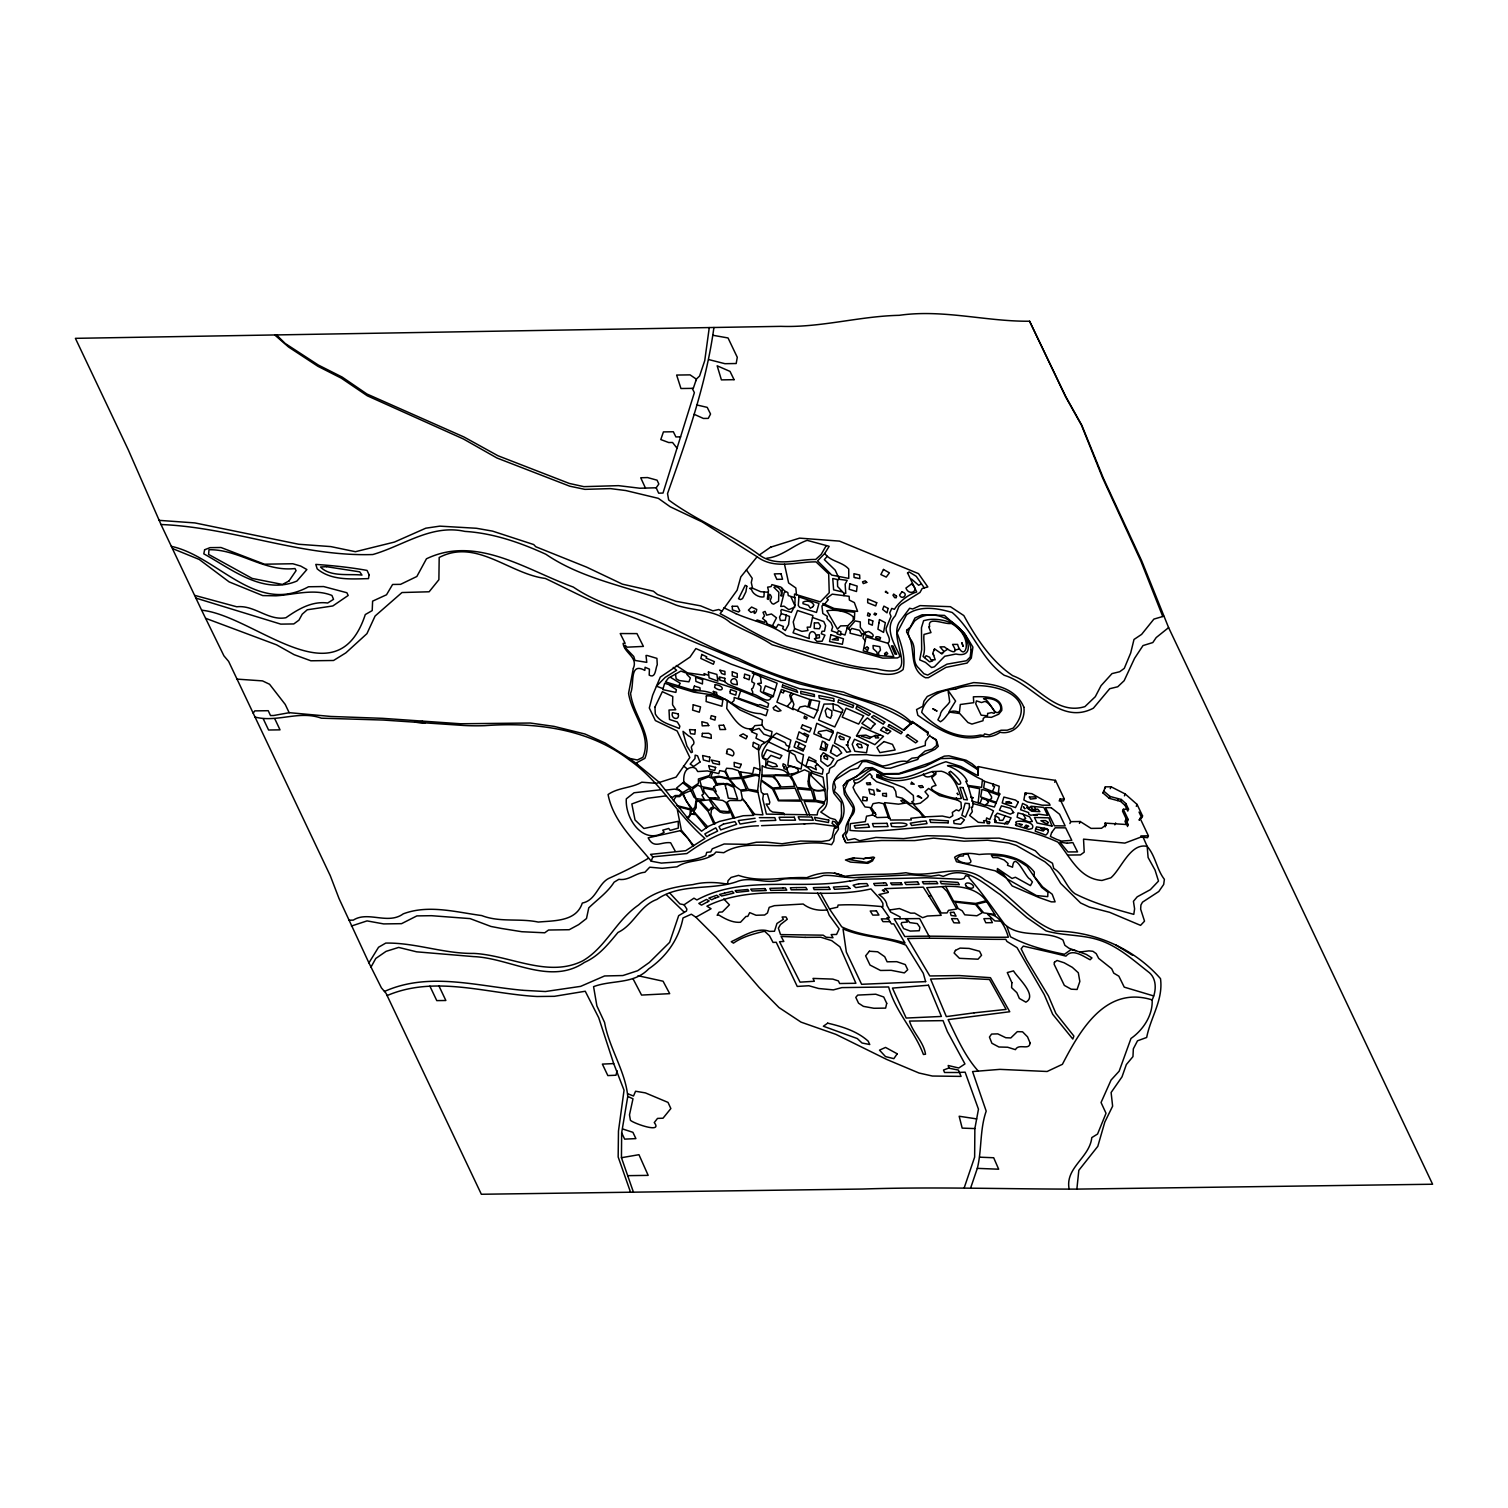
<?xml version="1.0" encoding="UTF-8"?>
<svg xmlns="http://www.w3.org/2000/svg" width="1508" height="1508" viewBox="0 0 1508 1508"><rect width="100%" height="100%" fill="white"/><g stroke="black" fill="none" stroke-linecap="round" stroke-linejoin="round"><path stroke-width="1.5" d="M853.377 620.203L853.151 616.734C846.704 610.929 835.13 609.383 826.818 610.759L837.468 629.138L840.616 625.895L847.854 625.707L854.376 619.222L854.716 612.305L834.603 609.779L823.5 604.878L822.897 603.426L833.999 608.44L857.6 611.381L854.339 602.578L849.343 600.071L849.136 596.32L832.246 594.152L826.648 598.261L828.307 599.732L824.556 604.18M761.992 775.055L762.162 765.668C769.777 771.38 783.18 765.744 788.307 774.81L761.917 775.263L760.503 786.252L761.238 791.983L763.444 794.207L762.746 798.92L766.403 814.113L817.185 814.904L817.562 812.567C818.165 807.93 824.857 806.026 824.405 801.936M633.435 1192.168L621.447 1157.71L621.654 1132.828L627.762 1096.429C625.443 1071.283 608.987 1047.777 604.576 1022.443L596.885 1005.911L593.568 986.647C612.059 979.71 633.511 984.592 648.666 968.909C666.216 956.901 678.958 939.05 683.011 917.938L691.343 914.206L695.867 917.222L716.13 937.392L759.033 987.344L778.976 1007.551L801.05 1022.141L835.884 1034.356L886.629 1059.408L918.994 1073.017L932.415 1076.033L961.086 1076.392L958.391 1070.058L948.57 1068.135L943.518 1070.039L944.536 1072.49L959.465 1072.508M959.427 1072.414L965.12 1072.169L978.466 1109.191L974.865 1128.587L974.639 1157.107L964.272 1187.625M806.629 766.573L811.643 771.191L811.021 775.225L812.51 777.072L824.801 788.967L825.724 799.372L824.386 801.973L815.79 800.314L813.264 790.38L824.537 790.588M935.827 771.926L935.921 774.226L931.737 777.676L936.016 785.461C918.919 788.552 954.753 800.673 961.425 798.392C957.938 788.42 954.319 774.358 941.388 771.248L932.114 771.549C915.13 777.016 895.281 787.365 876.845 774.339L876.77 777.186L903.933 787.572L913.339 795.432L913.622 800.842L911.756 801.709L913.942 803.519L909.626 803.576L902.236 798.203L896.412 796.714L895.695 791.398L893.301 787.346L876.582 781.747L871.322 777.167L872.133 776.262L869.814 773.623C866.214 776.168 854.112 788.797 853.716 780.107C862.821 779.975 866.911 768.665 874.96 769.514C896.544 790.644 924.932 768.006 945.95 761.747L960.879 766.479L976.411 774.961L978.145 774.98L978.334 766.592L1022.009 775.527L1055.468 780.352L1064.328 799.014L1063.555 800.899L1059.2 800.974L1059.992 799.089L1064.328 799.014M765.706 766.63L765.97 760.07C754.999 755.96 769.589 740.918 773.585 735.489L776.545 733.19L790.889 740.126L787.987 751.267L792.68 750.343L803.5 754.829L801.917 764.254L797.148 760.711L794.886 755.074L788.891 751.531M843.933 595.66L844.028 593.436L837.6 586.48L837.468 580.09L838.863 579.242L847.176 580.391L845.14 584.18L845.781 593.417L844.028 593.436M1023.103 814.245L1025.685 818.524L1023.159 819.692L1017.108 817.223L1018.013 812.887L1023.103 814.245L1029.53 816.77L1032.339 821.445L1029.097 821.954L1023.159 819.692M371.006 967.08L375.775 958.466L386.067 951.36L398.659 947.42L416.642 951.831L473.569 956.6C510.194 957.976 549.93 985.949 584.444 962.406C598.978 955.959 608.158 944.178 617.978 932.453C634.114 924.743 639.524 905.686 656.923 899.409C680.485 882.877 710.984 890.625 736.488 881.784C751.059 875.507 767.742 885.554 782.897 879.089C796.375 877.43 810.607 881.068 823.406 875.469C834.791 874.829 845.309 878.372 856.676 877.524L910.719 874.81L931.039 876.261L938.937 875.055L943.179 876.374L948.966 874.093C968.532 867.797 985.139 884.706 1000.162 894.564L1026.891 917.561L1046.062 930.87C1062.499 935.676 1081.066 934.602 1097.145 939.465C1116.617 945.101 1132.188 959.22 1147.927 971.567C1157.088 977.9 1156.523 990.907 1152.15 999.898C1152.96 1015.299 1143.102 1029.983 1130.981 1038.465L1119.143 1071.208L1111.076 1080.03L1101.047 1102.518L1106.024 1113.281L1097.56 1134.035L1091.792 1137.598C1089.605 1157.861 1064.855 1167.682 1069.153 1189.133M979.635 1157.183L993.678 1157.748L998.673 1169.209L977.354 1168.361C981.934 1149.511 979.71 1129.662 986.194 1111.132L972.566 1071.566L999.917 1069.361L1047.118 1071.491L1062.405 1064.309C1080.293 1029.775 1105.798 985.421 1152.15 999.898M833.038 703.953L833.321 709.929L841.766 712.587L842.915 709.834L837.845 705.442L833.038 703.953L824.028 704.085L818.599 720.07L834.772 726.95L841.766 712.587M850.305 630.287L850.06 633.209L861.294 636.056L861.784 633.718M978.032 774.735L977.561 768.477L972.076 763.802L966.176 760.258L948.928 755.81L944.272 756.149L930.455 762.633L898.975 773.491L883.368 773.698L872.265 767.61L865.63 767.93L856.469 776.714L847.439 780.71L843.311 785.725L844.348 794.207L853.132 807.949C853.038 816.375 844.273 823.142 845.705 831.775L842.614 835.507L846.082 842.84L881.709 840.521L914.677 840.597L933.546 838.128L964.083 841.181L987.74 840.22L1008.494 842.972L1016.279 845.423L1044.855 861.728L1050.36 866.534L1060.69 883.424L1080.614 902.99L1089.36 907.062L1109.681 912.34L1140.557 925.365L1144.534 921.162L1140.651 909.173L1140.915 905.026L1142.517 902.161L1158.804 891.511L1163.686 884.461L1164.383 879.352C1156.655 869.381 1155.562 855.922 1147.192 846.403C1130.265 842.482 1121.141 869.174 1110.831 877.826L1101.971 880.465C1079.313 878.844 1070.623 857.317 1057.881 842.105C1027.476 828.231 992.754 821.935 959.861 828.382C923.631 823.029 886.798 834.037 850.022 830.399L850.342 823.67L865.328 821.653L866.553 816.186L872.416 815.055L872.793 812.586L869.965 807.515L864.989 806.912L855.225 792.134L853.019 787.402L855.243 783.444M932.472 659.825L932.528 661.032L929.569 661.805L923.103 656.489C926.082 648.478 923.009 641.767 924.008 634.434L930.983 632.587L928.702 626.857L929.644 626.668C926.949 615.584 945.007 624.934 951.36 623.407C959.88 628.252 967.627 637.639 966.1 648.006C963.97 656.602 958.504 648.93 957.618 644.406L952.566 644.406L954.79 648.591C957.09 655.603 946.873 649.1 944.404 646.838L940.031 646.894L943.989 651.531L947.74 649.137M888.155 892.51L878.919 894.564A21.018 11.291 17.6 0 1 886.893 905.309L890.606 912.038L900.144 916.939L899.956 918.787M759.316 776.036L755.64 775.357L743.048 778.354L748.232 789.25L757.619 790.72L760.145 769.759L758.562 750.984L761.483 744.858L768.364 740.409L771.154 736.733L772.002 731.569L764.82 729.118L761.917 725.028L762.388 720.051L740.07 709.948L725.631 699.486L712.455 694.905L693.982 692.21L664.67 683.294L662.785 689.627L675.848 692.398L676.357 689.646L669.439 685.216M863.405 633.699L861.502 633.718L859.485 630.325L851.832 628.421L850.21 630.401L848.533 628.553L855.093 620.9L860.295 621.899L860.314 627.385L864.122 632.229L863.01 637.959L865.234 640.862M688.063 818.75L691.022 814.075L695.885 814.64L706.215 827.892M815.903 638.657L817.072 634.906L819.334 634.811L819.466 637.752L814.414 638.676L816.884 641.409L822.105 641.239L824.951 635.17L821.294 633.756L822.03 631.286L824.442 631.192L825.63 625.688L823.764 621.541L812.529 617.488M1076.863 1189.115L1078.823 1170.321L1097.805 1146.325L1104.817 1122.046L1112.621 1106.175L1111.113 1092.508L1122.009 1076.844L1126.344 1064.554L1132.96 1056.618L1133.337 1048.833L1137.503 1040.803L1146.683 1037.466C1150.453 1017.598 1163.441 999.955 1160.5 978.654C1134.487 948.815 1095.034 931.36 1055.393 931.077C1027.08 920.672 1011.001 893.754 984.875 879.937C960.879 860.634 932.773 879.145 905.893 872.717C885.516 875.507 864.687 873.189 844.423 876.393C832.454 870.55 818.618 872.585 806.78 877.675C783.67 876.544 761.05 883.16 738.505 875.375L731.078 877.449L728.044 880.691L727.553 883.801L725.518 883.82A70.782 44.166 22.5 0 0 692.945 884.593C673.341 886.893 653.435 891.077 638.544 905.026C616.188 920.257 606.009 947.25 582.823 960.803C548.064 978.353 509.723 955.167 473.814 953.414C443.936 953.885 415.379 942.538 385.765 943.084L378.546 947.25L368.913 962.877L381.392 987.834L386.048 993.301L481.354 1194.261L862.519 1189.039C933.999 1186.608 1005.402 1189.152 1076.863 1189.115L1432.6 1184.232L1168.606 627.611L1141.82 561.108L1103.441 478.375L1081.839 425.313L1065.76 396.547L1029.587 321.223C985.93 321.656 943.103 309.008 899.202 315.323C859.485 316.171 820.823 327.745 780.937 326.35L75.4 338.339L128.293 449.855L160.998 524.52L201.638 610.212L223.919 655.829L228.632 661.409L330.29 875.752L339.017 898.504L368.913 962.877M979.993 803.538L981.878 798.335L986.647 799.881L988.456 802.444L985.101 805.234L978.108 802.803L979.691 788.778L968.325 786.479L965.78 781.257L967.25 781.276C963.706 773.397 955.337 768.722 947.495 765.649C960.2 764.292 970.85 775.263 982.405 779.693L981.614 787.365L967.759 785.404M633.303 668.327C638.318 657.186 624.067 652.964 623.106 643.369L625.141 643.369L620.222 633.548L636.96 633.605L643.407 646.404L627.045 647.177L625.141 645.236L624.84 647.196L633.756 656.47L634.962 660.429L646.781 662.37L646.008 655.49L647.234 655.509L656.923 658.374L657.262 664.783C655.377 668.101 655.886 679.015 649.194 675.132L649.42 669.156L645.085 667.271L644.84 670.4C628.836 661.616 634.698 684.217 630.57 693.246C633.058 715.64 654.038 735.225 644.896 758.317L636.696 762.746L637.545 764.499L659.128 782.218L688.421 819.164L701.559 831.191L708.308 826.384L719.41 821.445L733.152 818.147L730.475 811.606L729.25 812.944L723.463 813.019L720.089 812.115L714.547 807.534L711.456 809.834L710.852 814.622L715.094 823.839M802.049 763.444L801.05 769.061L787.855 765.197L789.381 752.492M709.269 327.575L704.745 360.619L699.561 376.058L696.319 379.13M1018.277 802.256L1015.544 800.069L1003.857 797.072L1002.179 802.953L1015.468 807.609L1018.334 802.162M785.348 591.664L780.824 587.064L771.908 584.614L771.078 586.612L767.61 587.159L768.496 590.702L767.327 598.978C770.814 601.711 767.138 591.494 770.531 595.038L771.493 597.111L770.117 600.787L772.077 603.558L773.642 604.143L778.58 601.164L778.863 592.248L773.924 587.385C776.771 584.482 783.821 591.551 780.635 595.641L781.766 596.075L782.35 588.384M770.908 546.952L759.353 554.963C730.871 533.832 696.715 520.788 668.666 499.959L667.535 493.606C686.347 440.204 705.556 386.237 713.567 329.988L713.944 327.5M927.948 732.115L927.533 734.83L927.948 732.115L912.189 721.484L904.366 729.891M1035.657 828.91L1035.261 831.191L1045.76 835.093C1047.608 833.999 1049.945 829.815 1046.91 828.721L1036.505 826.893L1035.657 828.91L1043.329 831.059C1043.423 828.514 1047.457 830.324 1041.821 829.098L1040.539 827.704M753.359 742.558L752.718 746.234L757.751 749.608L759.071 745.14L753.416 742.294M973.169 803.594L972.547 807.195L971.378 807.138L972.34 811.643L969.644 815.451L978.277 822.312L984.441 822.803L983.574 820.691L986.119 820.672L986.628 817.92L989.776 819.56L993.47 810.852L986.307 807.119L973.169 803.594L968.325 786.479M923.141 816.959L910.775 818.279L911.36 819.918L890.474 820.032L884.517 802.633L898.542 804.16L906.61 802.935L919.56 811.888L923.141 816.959L942.311 816.054L949.72 817.675L952.83 815.658L952.302 812.473L956.279 809.853L958.881 810.87L961.048 808.646M838.731 579.242L839.07 577.413M840.974 633.68L840.691 635.113L837.204 633.907L838.354 630.608L840.974 631.777L840.559 633.53L844.951 635.038L847.967 625.594M633.228 668.779L628.572 693.284C631.72 715.112 652.361 734.792 642.898 757.336L637.319 759.994L629.571 758.392L605.047 742.954L584.953 734.019L554.077 726.385L530.288 723.029L460.506 723.765L382.58 718.336L330.855 716.451L289.14 712.662L285.238 704.443L269.555 684.255L262.486 680.881L237.039 679.128M874.866 735.64L875.564 737.902L878.693 737.883L875.922 735.169L871.002 737.337L865.912 735.131L856.506 735.829L861.652 727.007L883.518 736.356L874.847 744.669L856.506 735.829M727.327 700.428L726.724 708.496C732.85 716.941 740.843 731.474 752.718 728.421L754.848 725.65L761.917 725.028M793.302 693.699L790.946 696.489L793.905 704.311L792.567 708.308L813.886 718.166L817.675 710.362L819.617 701.427L809.796 699.505L781.37 689.476L776.903 702.163L787.233 706.479L791.474 701.277L789.702 695.452L791.21 692.756M673.379 800.635L675.999 796.639L679.637 796.601L682.427 793.887L691.135 809.155L677.017 805.611M781.351 613.662L786.271 615.132L785.234 620.297L780.371 620.504L779.542 617.074L781.351 613.662L780.842 610.438L781.691 609.515L791.323 612.399L795.338 604.915M617.111 1070.737L615.98 1075.223L607.837 1075.581L602.371 1064.101L613.699 1063.592L624.048 1090.209L618.469 1131.075L618.167 1156.975L630.533 1192.206M760.277 676.244L761.37 683.181C752.643 683.671 762.181 684.312 760.937 687.837L760.428 691.154L761.521 692.191L771.248 697.299L773.095 696.79L777.11 683.218L752.322 673.077L752.926 671.607M809.796 699.505L807.892 707.026L805.159 705.989L800.032 707.026L797.675 710.758M820.767 747.289L822.369 741.125L825.404 742.596L825.555 749.137L820.767 747.289L820.05 749.231L826.064 750.72L827.704 744.669L825.215 743.463M811.285 699.75L809.268 707.365L817.675 710.362M803.594 749.551L803.18 751.116L794.094 746.988L795.922 741.352L805.461 745.951L803.594 749.551L797.675 746.705L799.598 743.124M682.973 782.916L689.797 788.326L682.69 792.548L676.451 788.137L683.784 781.992C683.444 775.414 684.462 767.478 693.039 767.327L695.754 768.458L697.733 771.568L707.422 770.927L718.769 773.585L719.731 770.626L725.028 771.625L726.592 768.251L732.153 768.703L738.336 770.682L740.899 777.393L729.024 778.279L725.725 771.285M811.643 771.191L822.312 774.169L823.179 769.495L817.656 764.481L815.3 765.819L816.375 769.759L810.682 766.969L805.743 766.498L809.023 756.978L816.092 760.88L815.3 762.124L807.666 759.598M995.261 815.809L994.677 822.369L1007.683 824.028L1011.095 817.901L997.354 813.189L995.148 815.734L998.824 817.751L999.521 820.352L1002.82 820.314L1005.195 815.809M784.122 690.551L783.387 693.001L780.541 691.833M934.131 650.212L934.47 649.119M807.704 736.922L806.026 742.388L796.959 738.731L799.089 731.832L807.704 736.922L808.665 735.339L804.329 733.171L803.745 734.226M765.385 620.731A3.261 2.281 22 0 1 766.554 623.784L772.416 625.782L776.488 617.828L771.436 613.982L766.648 615.151L765.084 611.419L763.01 612.305L764.556 615.943L762.577 618.412L765.404 620.731L764.745 622.427L757.035 619.939L756.432 620.957M970.794 1187.55L977.391 1168.116M771.248 697.299C768.458 705.442 756.865 693.491 751.87 693.982C754.867 691.588 749.042 689.099 752.907 688.138L754.584 683.369L751.832 681.786L751.908 679.524L754.264 673.737M790.984 596.904L794.867 605.651L795.074 597.734L788.269 595.603L787.817 592.55L785.574 591.475L784.198 592.625L780.71 606.461L784.009 606.159L788.816 609.628L794.791 607.121M757.261 705.857L759.787 704.594L767.779 707.327L768.59 703.576C741.446 687.761 709.74 682.144 680.937 671.06L668.383 678.091L665.537 681.899L693.303 690.419A42.167 32.592 9.1 0 0 695.32 690.871C720.164 688.911 737.601 713.02 760.352 713.642L766.026 715.716L767.874 709.853L734.207 697.431L734.019 700.636L731.889 702.539M255.022 717.054C277.057 722.86 298.98 710.079 321.392 718.185L383.296 720.051L463.616 725.461A222.373 143.053 -25.4 0 0 484.803 725.668C535.17 721.974 588.761 728.553 629.76 760.296C659.901 781.219 677.431 814.64 704.933 838.429L685.725 850.701L650.57 854.376L652.813 856.846L651.249 861.2L661.371 863.104C675.999 861.916 692.342 861.784 705.819 855.583L706.686 852.378L710.739 851.926L712.285 848.797L724.142 843.99L746.63 844.329L756.356 842.237L766.441 842.124L782.049 843.764L800.541 841.03L821.747 841.483L829.343 840.333L832.02 837.732L834.32 828.005L836.733 827.817L841.125 817.581L841.558 813.227L841.219 802.482L833.943 793.453C827.986 776.3 847.081 768.439 860.748 761.088C868.25 758.109 875.413 763.689 882.576 766.007C890.606 765.499 899.277 759.598 907.024 761.54L911.888 758.185L917.769 757.487L925.045 751.078L932.189 749.118L936.581 745.518L936.525 741.672A16.852 7.483 89.2 0 0 935.563 739.825L931.982 737.393M849.664 881.256L858.731 879.352L926.496 877.769L960.841 879.277L964.046 878.523L965.667 875.714L968.947 876.45L969.003 877.769C981.84 892.265 992.754 908.344 1004.498 924.121C1020.181 939.069 1045.346 929.399 1062.951 939.955L1064.893 945.327L1068.984 948.249L1086.307 954.413L1091.962 957.938L1090.133 959.748C1083.234 956.392 1072.584 948.004 1065.93 956.129C1051.811 952.472 1037.297 949.418 1023.291 946.1L1021.142 948.815L1026.646 959.955L1048.418 995.921L1055.883 1013.414L1073.885 1036.053L1072.81 1039.05L1052.678 1014.262L1044.271 994.639L1017.033 947.646L1006.892 941.426L1005.779 939.333C972.679 939.559 940.521 937.429 907.628 938.598L929.795 975.959L959.276 975.563L990.436 977.674L1009.757 1011.736L948.117 1019.596C956.901 1037.674 965.007 1056.392 978.334 1071.151M740.692 690.89L738.241 698.129L757.582 704.896M949.512 710.947L955.601 701.088C945.214 686.706 948.419 688.911 949.663 701.974C946.986 706.423 940.295 710.343 940.238 715.244L937.882 719.863L940.445 721.766C948.871 716.734 946.892 707.912 959.427 712.285L960.294 704.5L973.772 702.671L973.376 696.809C983.593 696.489 1002.99 695.735 1001.764 710.457L998.711 714.208L991.378 717.356L985.327 716.96L983.273 718.392L982.99 720.73L971.944 724.085L967.966 722.539L959.767 713.548L948.721 712.002M992.452 791.587L994.564 786.611L992.716 785.762L993.395 784.179L999.201 786.252L998.371 792.548L999.861 793.774L994.413 807.025L985.855 804.857M1103.027 793.019L1103.799 791.135L1110.058 796.469L1121.33 799.485L1125.873 803.576L1128.531 809.193L1127.758 811.078L1125.1 805.461L1120.557 801.37L1109.285 798.354L1103.027 793.019L1105.364 786.856L1111.057 786.78L1125.213 793.981L1137.089 804.443L1142.555 815.96L1139.2 819.956L1142.555 815.96M794.622 628.572L801.879 631.381L807.949 630.533L807.157 627.158L810.361 627.139L812.925 615.566L797.468 610.495L793.227 621.937L794.622 628.572L793.057 632.794L809.287 638.563C807.836 630.363 815.036 629.213 816.148 636.338M712.605 772.379L711.041 776.469L712.624 777.317L718.864 776.243L728.307 778.147L725.028 771.625M912.208 721.635L911.247 724.104L910.681 723.086C878.033 700.617 837.43 693.661 799.504 683.84C765.744 673.586 734.019 657.714 701.05 644.915C670.249 631.814 639.109 619.769 608.007 607.818C586.819 599.355 566.047 588.252 545.331 578.45C509.214 573.832 476.208 538.13 439.186 557.489L438.885 579.713L429.139 591.777L401.976 592.531L375.096 616.018L366.934 633.662L345.841 652.87L333.551 660.485L310.893 660.787L294.135 654.679L276.586 644.84L205.578 618.28M977.561 768.477L978.334 766.592L978.202 774.98M1054.695 782.237L1055.468 780.352M1069.907 823.538L1070.68 821.653L1059.992 799.089M1079.426 823.406L1080.218 821.521L1091.057 828.401L1101.537 828.269L1105.986 824.951L1105.119 823.104L1128.21 824.65L1127.437 826.535M1104.591 788.741L1105.364 786.856M1110.265 788.665L1111.057 786.78M1109.285 798.354L1110.058 796.469M1105.119 823.104L1105.213 826.836L1105.986 824.951M1117.503 800.559L1118.295 798.674M1120.557 801.37L1121.33 799.485M1124.44 795.866L1125.213 793.981M1114.846 824.838L1115.618 822.953M1123.328 809.268L1122.536 811.153L1127.4 821.408L1128.191 819.523L1123.328 809.268L1128.531 809.193M1125.1 805.461L1125.873 803.576M1128.191 819.523L1125.797 819.56L1125.025 821.445L1126.627 824.838M1136.297 806.328L1137.089 804.443M1139.991 818.071L1148.399 835.809L1147.607 837.694L1141.085 837.015L1124.836 843.104L1083.536 839.145L1084.214 852.152L1080.463 854.904L1067.57 855.074M752.718 728.421L751.455 731.776L757.073 734.245L755.979 738.223L765.008 742.577M831.342 730.061L833 731.587M710.947 772.039L709.42 775.583L698.43 778.976L698.449 783.331L691.87 787.798L683.784 781.992M833.019 732.794L829.325 740.428L813.83 733.849L816.77 723.293L832.981 730.833L833.019 732.794L826.629 730.249L818.825 731.569L818.015 733.114L820.823 734.471L821.37 736.696M714.019 786.611L712.945 788.816L702.954 786.856L701.39 786.139L699.806 780.315L708.345 776.922L712.737 778.448L716.47 785.14L727.044 783.481L734.415 786.158L728.666 779.202L719.731 776.997L714.377 777.939L716.734 783.557L724.123 783.576L717.921 784.198L714.019 786.611L716.243 791.757M993.395 784.179L984.649 781.408L983.65 788.005L999.691 794.207M927.477 732.888L912.698 722.219L903.857 730.362C872.114 709.571 837.883 693.077 799.636 688.76L731.097 664.104L695.885 648.534L690.023 657.073L660.278 677.111L652.625 695.301L649.307 707.987L655.377 720.579L677.149 730.965L689.835 757.506L676.093 777.11L656.489 783.349L641.805 782.2C631.098 788.288 618.355 787.365 608.082 794.509C613.059 821.181 634.811 840.861 651.249 861.2M824.744 553.455L817.562 560.901L831.756 575.076L848.759 578.412L848.74 569.025C842.067 561.541 830.606 561.749 824.744 553.455L829.155 546.311L807.157 540.354C793.001 545.255 782.162 556.659 766.686 558.224M866.195 744.349L867.873 745.536M826.082 545.896L821.181 554.435L815.696 559.449C796.808 559.166 776.205 567.498 759.089 554.774M696.206 799.711L695 806.837L692.888 809.758L685.914 800.578L683.312 793.755L690.871 790.607M847.439 780.71L843.311 785.725M678.864 685.424L680.24 683.312L670.532 677.337M289.046 580.919L296.077 570.627L294.965 568.535C264.183 572.097 238.867 549.195 208.99 549.723L208.594 554.397L252.175 578.431L282.448 584.444L289.027 580.957M253.174 713.171L254.777 710.89L268.217 710.702L270.498 715.546L273.683 715.508L289.31 712.681M276.511 334.927L285.163 343.447L318.32 365.03L342.127 377.057L366.934 394.003L463.955 436.981L497.942 455.736L569.289 483.427L583.841 486.65L618.506 485.651L639.844 488.234L656.187 487.781L658.845 484.03L657.073 480.185L647.554 477.565L640.73 477.772L645.462 488.083M924.781 657.601L926.138 655.716L929.682 657.281L930.907 659.844L935.205 659.788L932.868 652.964L934.545 648.874L941.934 653.963L943.989 651.531M767.534 592.192L760.692 591.72L752.53 588.177L751.286 582.54L752.228 578.337L746.441 569.967M872.416 815.055L874.942 815.941L876.035 814.584L871.247 807.553L873.038 803.651L878.919 802.671L883.631 803.726L888.57 817.807M886.704 729.061L885.761 730.136L886.893 730.796L887.91 729.627L890.813 731.267L887.873 733.831L880.484 730.211L883.217 727.044L887.91 729.627M827.27 556.282L824.348 559.638L835.187 570.118L838.41 577.149M768.816 742.03L787.987 751.267M1132.565 955.299L1115.713 944.932M794.584 597.583L794.528 594.077L820.352 601.899L829.23 592.757L828.684 573.945L816.054 561.9C796.431 561.56 774.792 569.93 757.11 556.754L740.824 576.885L737.11 590.212L720.127 613.681C743.519 625.669 765.367 641.22 790.682 648.157C819.391 655.113 846.308 667.931 876.487 668.855C924.178 680.542 887.232 641.258 899.371 622.031L909.626 608.271L912.698 608.987L920.106 605.613L950.398 606.687L963.819 615.566C976.223 638.129 991.076 660.994 1012.697 675.678C1037.504 684.802 1055.657 715.584 1084.931 706.611L1095.298 696.696L1101.047 685.669L1111.999 673.605L1119.69 671.739L1124.289 668.364L1130.68 653.021L1133.997 639.467L1141.613 634.378L1153.903 619.091L1163.78 616.207M941.407 653.435L943.254 652.399M888.005 643.313L893.773 656.696L878.749 655.509L863.236 650.872L866.026 636.791L888.005 643.313C892.227 639.373 885.592 633.36 886.082 628.459L891.021 616.376L889.682 613.059L891.756 608.403L894.376 609.307C899.503 601.56 907.665 594.755 916.694 592.003L907.571 572.946M903.726 729.438L907.25 726.498M1168.606 627.611L1156.202 637.564L1152.809 642.559L1143.007 645.575L1134.563 658.336L1124.157 680.692L1117.748 686.762L1109.7 688.722L1093.413 708.157C1059.181 726.272 1034.356 684.406 1004.271 675.301C981.105 659.373 973.094 630.382 952.189 612.493C937.486 608.158 919.673 604.953 906.44 614.925L897.072 632.851C901.369 644.123 905.78 657.752 903.066 669.59C890.549 679.58 872.868 671.154 858.976 668.911C829.042 664.557 800.993 652.926 772.039 644.764C758.976 635.848 743.953 630.589 730.324 622.634C715.15 609.307 694 611.211 676.055 605.085C633.021 587.008 585.142 581.051 545.915 554.284C520.279 542.597 493.21 533.135 464.898 531.4C431.269 523.936 403.654 545.651 372.834 554.529C300.733 556.886 232.552 527.272 160.998 524.52M889.531 910.003L899.409 908.532L910.681 913.151L914.659 913.113L922.613 917.712L927.401 916.035L941.218 915.318L923.273 887.156L884.744 888.664L888.231 891.831M865.743 858.033L863.292 858.825M959.126 818.769L960.935 817.506L964.441 819.9L960.728 824.273L954.055 823.481L953.659 820.804L959.107 818.787M823.5 604.878L821.935 605.971L822.803 613.454L827.383 616.376L826.912 618.525L830.965 622.672L832.68 626.932L831.455 630.815L837.449 632.889M669.552 892.83L679.938 903.933L684.123 904.743L693.963 898.184L696.885 899.956C743.783 874.621 799.56 890.229 849.777 880.955M907.458 573.021L909.117 571.947L916.261 576.339L924.31 587.913M351.421 926.025L367.047 920.898L383.654 923.914L401.543 923.669L416.868 915.903L431.439 915.695L470.119 918.617L490.948 926.459L501.448 928.457L521.787 931.718L544.727 932.792L548.535 930.021L569.213 929.72L578.638 924.63L586.499 918.523L588.761 907.854C597.394 899.465 607.479 892.566 614.114 882.18L618.827 879.334C628.61 880.974 635.434 872.962 644.934 872.246L649.722 867.194L662.182 868.325L677.035 866.817C688.345 859.277 703.086 862.388 714.302 853.924L716.017 852.001L723.783 852.699C740.522 842.124 761.917 845.781 780.748 845.705C797.789 844.405 814.509 840.729 831.568 844.706L833.754 841.106L834.452 835.319L838.467 829.174L838.241 825.555C847.138 814.942 845.837 799.994 834.207 791.323L835.526 787.251L834.188 782.294L835.055 780.013L850.587 769.985L858.014 768.213L862.406 761.615L866.384 761.559L885.667 768.232L890.531 768.156L917.788 759.41L919.051 756.846L935.073 749.288L938.296 746.328L936.223 739.674L930.813 736.696M695.867 917.222L711.079 908.74L706.894 906.176C757.582 881.143 818.656 901.143 870.927 888.928L880.559 899.503L882.896 903.311L882.896 906.704C868.099 905.29 852.906 904.216 838.071 905.083L837.619 907.156L829.513 909.004L820.691 893.17M787.233 706.479L793.227 709.684L792.567 708.308M648.308 858.335C636.15 865.649 623.181 871.907 610.193 877.769C598.016 882.482 596.904 900.125 582.295 903.066C576.282 921.708 554.341 920.54 538.262 922.067C519.374 918.07 499.959 922.67 481.712 915.563C456 912.151 428.536 904.329 403.296 913.829C387.858 925.101 367.99 910.644 353.306 920.125L348.8 920.2M713.963 824.141L708.194 811.53L698.524 800.88L696.13 802.162L696.187 807.76L693.718 811.492L707.686 826.818M763.444 794.207L767.384 793.924L769.815 802.181L769.231 804.179L766.083 804.028L770.023 810.361L772.586 812.02L783.613 813.019L784.33 814.697M955.714 689.137C979.898 678.562 1043.611 691.493 1013.188 728.1L1007.212 730.192L1001.067 730.23L989.323 734.999L984.517 733.925L983.631 735.414L980.181 735.075C958.145 740.051 935.865 728.345 921.69 712.341C925.045 697.13 941.105 689.476 955.544 689.194M921.35 583.954L918.636 585.255L911.492 579.034M384.465 991.453C428.762 971.586 476.641 986.1 522.579 990.266M387.122 995.563C435.51 974.865 487.367 993.847 537.074 996.505L554.379 996.317L585.255 991.246L598.714 1017.73L613.699 1063.592M877.505 735.829L880.144 735.056M734.716 817.901L743.255 815.734L753.566 815.376L745.084 801.728L741.993 799.221L741.05 800.578L729.646 800.465L727.12 802.181L734.584 817.92L733.133 818.071M680.428 830.625L648.157 837.845C654.095 849.362 660.824 841.558 670.626 842.746L675.207 851.134M999.578 921.086L994.846 920.917L987.551 914.244C999.333 913.867 1005.459 927.326 1008.343 937.203C973.546 937.618 939.465 935.28 904.819 936.581L894.15 918.806L919.673 918.579L929.494 937.052M708.986 855.79L712.624 854.942M854.131 858.24L849.023 859.503L866.591 862.425L872.359 860.107L871.341 857.882L865.762 858.033M770.588 547.178L799.579 538.13L839.447 541.108L918.485 573.624L927.835 586.951L922.199 588.459L919.955 592.493L901.181 604.256L898.843 606.574L895.262 615.773C884.536 627.139 893.113 642.031 898.862 653.624L899.974 656.527L897.486 657.922L882.651 658.129L845.291 647.629L812.548 642.238L786.252 635.584C772.153 624.614 752.454 620.862 735.979 613.699M986.892 901.671L976.468 904.216L983.744 912.887L994.828 914.432L986.1 900.785L975.638 903.424L953.565 901.143L945.704 886.402L926.741 887.665L941.162 912.981L947.081 912.943L948.494 910.342L956.769 909.004L947.137 891.567L942.198 886.647M621.447 1157.71L638.958 1154.694L648.176 1175.373L627.799 1175.656M666.423 795.809L647.29 798.316L631.833 803.934L635.019 819.975L643.878 828.495L678.204 821.313L678.355 828.081L670.193 830.399L668.741 828.476L662.728 830.173L664.161 832.265C642.728 845.536 624.783 817.996 626.329 798.825L634.095 792.756L661.522 789.664M736.092 890.549L735.15 890.644L736.545 892.321L748.816 891.058L747.817 889.513L736.111 890.549M755.772 821.389L740.051 824.047L738.279 820.559L755.093 818.279M652.813 856.846L686.913 853.547C707.817 838.26 731.87 826.196 758.486 825.819M948.947 1068.192L948.174 1065.496L958.786 1068.003L964.95 1063.932L947.382 1031.566L943.047 1020.633L909.494 1021.067C913 1033.093 923.443 1041.406 925.535 1054.205L923.424 1054.488C914.338 1030.266 895.79 1012.547 888.627 986.967L841.879 987.608L833.34 989.889L818.618 988.494L808.872 985.742L797.242 986.439L776.224 942.274L773.038 942.425L769.495 935.771L764.575 931.228C753.793 933.81 742.577 936.656 733.472 943.141L731.248 941.708C742.52 936.449 757.11 926.666 769.495 931.379L774.49 931.247L776.959 923.462L783.406 919.314L782.087 916.996L785.97 916.939L787.289 919.258L780.465 924.555L778.373 928.212L780.541 934.602L823.123 935.167L826.12 937.203L832.981 937.75L831.172 934.583L836.563 934.451L839.183 928.853L829.212 915.168L827.213 909.908C818.787 911.02 809.928 909.343 803.161 904.027L774.415 905.667L769.212 907.345L767.459 912.981L764.631 915.017L756.074 915.262L749.702 912.623L747.798 916.393L745.97 916.449L740.503 922.255C732.794 922.915 725.423 919.088 719.014 915.13L717.167 915.262L719.052 912.17L722.351 911.963L729.42 904.838L723.783 898.957M959.201 648.949L955.243 650.099M760.296 820.899L775.828 820.371L774.792 817.656L759.297 817.656M836.488 637.941L832.209 639.599L838.203 640.203L838.109 638.431L836.582 637.959M761.521 825.668L814.15 823.425L834.037 826.139L835.489 827.967M712.737 335.247L728.044 337.962L737.28 357.302L736.187 363.522L724.933 363.692L708.892 359.62M680.636 436.868L675.904 436.924L673.341 431.759L663.426 431.91L660.787 439.563L668.723 442.541L672.549 442.485L677.092 448.253M665.518 790.154L674.66 789.099L679.222 790.211L681.861 792.831L679.316 795.508L675.094 795.564L672.568 797.374L670.513 796.563M989.003 800.069L991.472 798.637L991.623 796.865L988.192 791.266L981.934 789.4L980.671 796.903L996.298 802.294M1070.68 821.653L1080.218 821.521M1148.399 835.809L1140.915 835.922L1143.347 837.751L1147.192 846.403L1148.097 857.505L1155.034 870.041L1158.502 881.087L1150.378 889.645L1137.202 896.826L1133.432 901.313L1134.6 908.834L1133.79 914.357C1113.96 908.985 1093.526 903.104 1074.94 893.716C1065.704 886.874 1063.762 874.452 1053.715 868.382L1052.471 863.217L1040.162 855.847L1035.336 850.795L1016.109 841.86L999.125 838.128L965.648 838.486L948.984 836.167L927.062 835.715L903.575 838.636L875.828 837.43L859.598 840.748L854.678 838.655L847.666 840.107L845.347 834.923C850.795 828.759 845.177 824.574 851.473 816.186C860.634 806.346 845.724 798.241 844.706 788.986L848.231 781.219L869.23 768.665L874.979 769.759L881.407 773.887L899.579 773.943L925.196 766.384L940.747 758.599L951.51 758.279L963.593 760.522L977.655 769.627L978.466 768.194M829.513 909.004L841.728 926.836C861.879 936.525 884.499 936.393 905.026 943.028L893.754 923.895L891.398 923.914L888.344 918.881L881.294 918.881L882.972 921.652L890.022 921.652M1079.86 952.019L1088.946 950.869L1092.885 951.284L1096.222 953.64L1098.691 958.409L1111.679 968.739L1113.771 973.15L1118.861 976.185L1124.233 987.137L1153.639 995.921M803.952 823.783L805.008 823.764M1034.262 806.667L1035.789 809.796L1032.49 809.381L1030.944 806.233L1043.819 807.44L1047.683 815.413L1038.861 814.188L1030.831 815.225L1028.758 814.226L1028.626 812.586L1020.614 809.721L1022.594 803.425L1027.363 805.762L1026.929 806.969L1031.623 807.609M974.865 1128.587L962.179 1128.116L959.163 1116.24L976.656 1118.898M811.097 772.454C806.705 781.691 809.683 795.018 824.593 789.532M811.662 817.016L798.222 816.827L799.542 819.824L813.283 820.239L811.681 817.034M928.74 895.733L930.851 895.771M945.704 886.384C960.219 885.969 977.014 888.099 986.1 900.785M739.391 771.832L752.662 773.698L753.962 767.497L760.145 769.759M994.243 819.485L996.298 821.144L994.903 821.087M159.113 520.354L194.89 522.918L298.735 544.256L330.799 546.593L355.417 551.702L394.399 542.088L425.784 528.196L439.808 526.141L476.377 528.271L492.55 531.118L533.7 544.558L535.792 546.744L586.669 567.159L622.389 584.143L653.379 591.193L657.526 594.548L675.942 601.296L700.523 605.839L712.869 610.853L718.845 609.515L721.729 611.211M961.407 808.043L960.992 802.256L957.429 800.088L939.427 795.602L928.608 788.439L924.988 791.757L928.419 795.828L927.514 797.468L920.351 803.18L913.471 804.405L924.913 816.959M523.201 990.322L545.406 991.529L580.655 986.364L604.595 975.959L622.879 975.544L637.677 970.718L649.326 962.481L669.609 942.387L678.675 915.639L686.46 911.077L686.875 909.117L684.085 904.781M753.095 814.301L762.897 814.848L757.619 790.644M718.072 678.543L719.636 678.713M1048.343 830.022L1044.083 828.269M1075.751 950.681L1070.944 949.663L1064.441 954.262C1045.478 950.492 1027.193 945.591 1010.511 936.807L1007.042 926.911M971.058 797.506L973.282 797.883L970.888 796.695M872.793 812.586L875.469 813.151M838.165 579.675L832.755 578.525L833.622 589.835L841.747 591.777M171.347 546.348C218.038 556.358 255.625 615.434 308.518 586.763L323.636 586.555L346.878 592.738L348.178 595.471L332.834 605.952L307.255 609.779L302.241 614.152L298.942 620.165L293.796 623.935L280.771 624.124L195.889 598.092M719.957 670.231L724.896 671.38L725.009 674.679L721.616 673.51L719.938 670.249M696.639 404.917L707.214 407.367L710.551 414.04L708.27 418.395L703.407 418.451L694.132 414.285M1024.912 794.282L1026.307 794.603L1025.949 793.133M971.812 801.031L978.108 802.803M194.796 595.396L236.756 606.781C254.532 604.802 268.273 621.07 285.917 617.733C298.169 609.138 312.024 600.881 327.688 603.011L333.532 599.336L331.93 595.453C314.192 588.309 294.267 594.661 276.002 595.811L262.788 595.603L229.141 581.899L199.207 559.449L172.572 548.592M761.917 776.3L772.643 776.771L777.129 780.786L780.315 787.402L772.812 787.987L761.615 780.239M201.638 610.212C254.324 615.377 336.718 701.672 365.294 614.548L372.212 610.589L372.608 601.145L386.519 594.774L392.608 584.463L400.562 584.35L416.849 576.49L426.462 558.789C476.735 534.68 526.876 570.344 573.266 587.046C591.494 599.355 612.191 607.234 633.511 612.097C670.117 624.331 702.125 645.236 738.298 658.299C771.606 674.924 806.855 685.895 843.575 692.097C866.629 702.596 894.093 703.991 912.453 723.369L912.189 721.484M1007.702 879.258L1036.43 895.564L1047.74 896.638L1047.928 892.321L1041.651 887.364L1027.005 866.289L1017.391 860.012L1003.404 856.167L991.359 855.375L992.924 857.656L997.825 857.6L1004.177 859.994L1008.098 863.575L1007.495 865.272L1012.547 867.232C1014.394 849.494 1025.685 878.033 1029.983 879.051L1032.396 881.954L1030.454 885.611L1015.393 877.26L1012.019 878.448L997.429 868.514L997.278 870.399L1003.744 874.602L1012.207 885.969L1038.842 897.467L1051.34 901.859L1055.11 901.859L1052.207 894.244L1042.593 886.874L1034.186 876.299L1034.3 872.058C1021.595 855.696 998.616 852.472 979.201 854.527C971.303 853.132 963.254 852.378 956.204 856.205L954.639 857.26L956.506 861.747L995.223 870.813L1005.911 877.694M622.71 1129.002L632.908 1132.32L635.905 1138.615L624.651 1139.124L621.654 1132.828M638.035 975.733L663.068 981.218L669.703 993.659L641.56 995.073L633.115 978.937M824.499 803.613L816.299 801.709L804.16 801.351L809.739 814.904M995.977 803.142L986.647 799.881M988.192 791.266L999.22 795.338M771.154 736.733L763.84 734.189L759.108 728.421L751.757 730.72L749.872 729.533M834.471 873L844.423 876.393M687.233 817.751L689.835 815.131L690.4 809.853L680.391 807.364L679.297 808.326M811.097 772.812L823.066 777.223L824.801 788.929M662.709 688.534L656.451 686.197L665.216 677.356L676.621 670.249L673.247 667.384M1016.317 825.536L1028.72 829.362L1032.056 828.552C1037.73 820.465 1009.04 819.259 1017.221 823.896L1015.393 824.744L1016.354 825.517M773.51 696.036L763.236 692.04L765.404 685.857L775.432 689.797M628.157 1093.922L633.511 1096.014L635.565 1091.245L645.367 1092.885L668.025 1102.405L670.853 1108.55L663.011 1118.22L657.526 1118.408L654.265 1122.574C663.369 1134.167 632.738 1123.064 630.401 1120.218L629.496 1114.864L632.983 1098.804L627.762 1096.429M708.194 675.264L704.048 673.567L704.858 675.245L687.478 672.87L676.319 665.499M786.271 615.132L789.532 616.489L788.59 624.557L785.31 630.57L782.69 628.629L783.463 626.48L778.279 624.425L776.262 627.724L772.416 625.782M889.909 818.373L887.232 817.261L876.94 817.562L874.942 815.941M861.709 736.243L869.701 738.581L871.002 737.337M1008.701 822.199L1006.929 821.445L1004.479 823.839M789.853 746.894L786.328 745.31L785.084 742.671L773.057 736.884M846.968 627.95L848.57 628.685M723.953 607.762L735.942 613.681M698.524 800.88L693.963 797.091L689.797 788.326M757.732 792.322L748.439 790.362L740.975 791.229L742.275 798.109L754.773 814.49M929.625 736.224L929.852 735.169L925.478 741.37L925.233 745.499L915.959 748.439C900.823 753.284 882.859 757.619 866.987 754.622L850.192 754.867L837.411 760.824L834.32 765.762L829.777 768.42L828.91 772.775L826.742 774.038L827.572 788.533C825.668 797.902 830.682 804.801 820.767 812.058L830.079 818.09L835.262 819.541L838.109 823.274M982.745 780.409L984.649 781.408M761.465 780.918L772.586 789.099L778.392 800.805L801.163 801.163L807.176 814.867M684.33 912.265L666.14 894.508M757.11 556.754L702.276 521.975L670.212 506.782L658.355 498.356L625.839 490.552L610.457 488.611L584.916 489.365L569.76 486.198L496.905 457.98L463.333 438.941L367.311 395.812L341.279 378.169L317.924 366.312L288.65 347.085L274.739 334.964M805.743 766.498L802.52 764.198M752.53 588.177L749.664 588.309L751.531 589.553C752.643 594.359 759.975 597.979 763.896 596.81L764.254 592.135M629.571 758.392L637.545 764.499M687.535 769.155L683.501 765.894M888.212 918.881L886.968 917.712L889.437 917.675L881.784 906.723M837.336 825.083L834.885 821.785L832.623 821.219L832.096 823.443L836.902 827.025M817.656 764.481L815.3 762.124M932.283 771.568L934.658 773.943C931.925 776.809 924.894 778.92 923.424 773.943M686.8 674.359L690.362 677.978L688.93 681.823L679.279 680.542L676.187 678.788L675.49 674.396M680.353 830.644L688.157 838.655L693.039 846.252M956.6 626.649C966.93 633.435 976.958 658.751 955.902 654.02L944.743 656.263L934.413 666.8L931.624 667.535L925.46 662.37L919.71 659.863L921.671 649.703L921.463 627.705L923.612 620.655L927.797 619.75C935.827 618.374 947.288 620.278 954.545 624.614M751.87 693.982L727.798 684.104L724.142 681.296M994.978 915.337L994.281 914.338M906.61 918.749L909.776 922.594L917.298 923.612L919.918 927.401L919.239 930.738L910.304 931.077L903.631 928.608L901.105 923.914L901.784 922.519L907.439 922.048L905.497 918.768M817.506 893.075L827.213 909.908M693.737 845.649L681.333 830.079L677.394 809.985M759.071 774.923L755.188 774.283L741.917 777.129L740.654 771.945M692.247 388.367L694.377 392.646L663.011 493.059L658.657 493.173L656.187 487.781M1139.03 812.077L1141.763 817.845M1125.797 819.56L1128.21 824.65M956.355 797.807L957.429 800.088M842.614 835.507L845.234 841.954M438.979 986.025L445.859 1000.501L436.773 1000.615L429.893 986.138M274.795 718.807L280.036 729.853L268.575 730.004L263.334 718.977M1029.587 321.223L1065.591 396.793L1081.462 425.181L1102.668 478.074L1140.972 561.372L1162.762 616.508M933.169 653.944L933.659 655.433M784.499 564.275L788.627 582.955L795.847 587.969L796.469 594.793M877.279 655.113L876.827 652.003L873.245 648.685L873.038 645.518L879.805 646.649L880.465 650.155L878.523 652.606L878.749 655.509M726.253 788.741L728.289 798.203L737.601 799.07L733.774 787.346L727.384 784.405L725.084 785.234L726.253 788.741M737.242 684.613C722.69 684.293 737.525 671.38 737.242 684.613M798.938 596.923L798.279 605.443L799.617 607.272L816.488 612.436L818.957 603.464L798.938 596.923M724.82 678.317L724.801 681.465L719.9 680.183L719.297 676.922L724.82 678.317M1000.728 707.158L1000.709 709.382C994.96 720.409 990.662 699.769 983.536 698.675C989.587 697.582 999.597 699.75 1000.728 707.158M1023.875 707.214C1025.855 720.881 1014.677 735.282 1000.049 732.285C994.941 736.036 988.324 737.714 981.991 736.3C957.976 742.671 936.487 728.458 917.825 715.244L916.562 709.552L922.839 706.272L923.914 701.22L927.269 696.47L937.222 691.984L973.621 682.596C992.811 683.652 1015.186 687.064 1023.875 707.214M876.45 613.888L875.469 615.189L873.943 614.359L874.791 613.077L876.45 613.888M706.366 696.639L706.102 701.54L721.88 706.234L722.86 700.07A23.204 17.907 8.3 0 0 720.73 699.316L711.267 696.281A17.229 13.308 8.3 0 0 710.343 696.017L706.309 695.697L706.366 696.639M732.322 671.757L732.228 675.829L737.299 677.507L737.242 673.567L732.322 671.757M906.685 630.25L906.647 632.229C917.128 646.517 907.081 668.308 925.422 677.733L928.4 677.695L945.95 667.384L967.062 663.068L971.303 658.072L972.905 647.102L964.554 633.36L944.442 615.396L922.18 614.774L914.96 617.978L910.417 627.064L906.685 630.25M702.558 679.712L702.445 683.972L695.923 681.428L695.603 677.243L702.558 679.712M1047.871 822.237L1047.834 823.575L1045.986 823.556L1040.897 820.691L1045.572 820.578L1047.871 822.237M878.221 775.828L878.184 776.94L881.897 777.902L881.633 776.262L878.052 774.754L878.221 775.828M1029.342 797.016L1030.416 799.108L1036.166 798.429L1035.412 796.884L1029.342 797.016M867.062 799.447L866.987 800.748L862.67 800.597L862.934 796.846L867.194 797.581L867.062 799.447M1011.887 982.688L1011.585 987.646L1016.882 992.698L1019.351 998.428L1025.874 1002.16C1038.088 995.563 1017.089 977.373 1013.508 970.888L1007.287 972.566L1011.887 982.688M857.053 744.839L858.881 747.648L862.274 747.629L861.181 744.518L857.486 743.764L857.053 744.839M847.911 742.087L847.628 746.215L850.644 751.549L846.742 752.228L843.538 747.798L834.452 743.029L837.336 732.304L850.361 737.355L847.911 742.087M987.646 713.491L987.438 715.848L981.143 715.188L975.733 703.765L976.43 700.881L981.538 702.539L984.724 701.465C988.305 701.126 1000.011 716.771 991.812 712.568L987.646 713.472M708.421 672.021L709.099 677.884L717.883 681.145L716.865 674.415L708.421 672.021M884.574 653.605L885.29 655.226L887.76 653.661L886.497 652.116L884.574 653.605M709.778 757.204L709.42 761.615L703.369 759.957L702.615 755.508L709.778 757.204M828.721 820.069L828.495 822.52L815.545 820.22L814.509 817.336L828.721 820.069M849.777 583.784L849.192 589.289L856.506 591.513L857.147 586.065L849.777 583.784M971.095 649.722L970.191 657.092L966.458 660.749L946.967 664.161L927.722 675.075L923.914 673.774L918.975 668.346C910.304 660.674 917.731 649.552 911.247 640.278C904.725 632.361 910.455 627.969 914.432 621.202C934.677 603.313 968.004 627.139 971.095 649.722M784.085 766.931L783.896 768.665L786.874 769.627L785.536 765.084L783.123 763.764L782.803 765.97L784.085 766.931M872.812 620.994L872.321 625.198L868.721 623.746L868.721 619.354L872.812 620.994M808.25 781.144C807.082 792.134 819.598 789.023 797.11 787.591L791.059 775.734L804.537 769.796L809.174 771.926L808.25 781.144M695.339 729.985L694.83 734.207L690.57 733.699L689.533 729.57L695.339 729.985M744.179 677.752L749.118 679.806L749.778 675.735L744.632 674.057L744.179 677.752M683.52 734.226L686.951 746.121L691.135 752.624L692.436 752.058L691.286 747.12L692.323 745.329C696.451 743.199 691.927 736.865 688.477 735.866L683.03 731.323L683.52 734.226M693.246 704.783L692.587 710.098L699.316 712.21L700.56 706.875L693.246 704.783M831.624 715.395L830.531 718.317L826.667 716.526L825.178 710.815L827.025 708.081L831.945 710.947L831.624 715.395M948.117 822.84L930.7 822.444L929.739 819.636L948.362 820.88L948.117 822.84M730.23 691.588L730.023 693.171L735.697 695.169L736.526 691.682L730.513 689.552L730.23 691.588M692.247 789.268L696.225 798.637L704.519 799.636L701.861 795.131L703.671 793.868L700.749 786.648L697.902 785.159L692.247 789.268M654.943 707.12L655.301 713.925C659.957 722.879 670.815 724.556 679.184 728.515L679.863 726.196L677.318 721.974L669.495 719.486L669.005 710.023L675.773 709.74L672.738 705.047A23.544 6.56 -80.9 0 1 672.549 704.217L672.775 696.508L662.351 691.663L654.943 707.12M754.302 611.174C753.303 615.924 756.809 612.267 756.714 609.458L751.568 607.045L748.42 610.099L751.022 612.418L754.302 611.174M1054.431 962.311L1054.13 964.253L1064.346 985.403L1071.208 989.191L1077.089 989.474L1079.841 981.463L1078.314 972.773L1072.32 967.344L1064.158 962.783L1057.014 960.464L1054.431 962.311M678.242 713.868C680.183 721.107 670.268 719.146 672.436 712.681L678.242 713.868M878.881 623.03L877.92 629.194L883.556 632.399L885.328 622.672L879.447 619.562L878.881 623.03M369.102 574.755L368.499 578.62C351.345 578.978 331.251 580.75 317.189 568.855L315.794 564.407C332.929 565.594 350.233 567.366 367.047 570.42L369.102 574.755M702.408 733.378L701.917 736.451L711.305 738.373L711.06 734.641L708.722 733.284L702.408 733.378M746.818 586.216L745.913 591.796L742.539 598.582L740.503 599.6L738.524 598.714L745.197 585.293L746.818 586.216M989.7 822.143L989.418 823.67L987.306 823.5L986.59 821.049L989.7 822.143M932.981 708.854L936.845 710.965L932.981 708.854M812.661 606.857L810.324 608.252L808.382 605.311L802.991 603.69L803.048 602.126C806.497 600.146 812.322 601.221 813.905 605.066L812.661 606.857M870.191 614.378L869.362 616.263L867.477 615.603L868.061 612.795L870.191 614.378M715.527 716.809L714.924 720.127L710.457 718.637L711.267 715.64L715.527 716.809M1025.138 793.057L1023.875 799.975L1027.306 801.86L1042.16 805.197L1050.096 805.197L1049.248 803.462L1031.811 793.66L1025.138 793.057M867.967 745.103L866.497 752.718L854.866 751.304L852.19 744.292L854.508 739.259L867.967 745.103M830.851 634.755L829.532 641.541L842.369 644.293L843.443 638.77L830.851 634.755M204.617 549.76L203.806 553.851C231.949 569.251 263.127 595.226 296.906 581.051L306.878 569.553L300.658 566.047L292.816 563.747L264.466 564.199L220.96 547.498L210.008 547.649L204.617 549.76M865.535 632.304L865.008 634.774L872.34 637.13C875.337 634.811 870.267 632.549 868.627 631.418L865.535 632.304M763.614 755.96L763.18 757.977L767.308 759.504L770.946 755.376L779.862 758.694L781.936 755.489L766.931 749.721L763.614 755.96M868.495 648.176L867.477 650.777L865.045 648.195L867.1 646.706L868.495 648.176M699.995 762.049L693.718 766.403L690.174 764.085L694.981 758.562L695.15 755.15L697.544 755.81L699.995 762.049M886.723 1003.329L885.63 1008.117L873.905 1008.268L863.424 1006.364L858.542 1003.178L855.79 997.372L857.732 995.091L875.752 994.224L883.726 996.995L886.723 1003.329M701.786 654.453L700.843 658.449L713.359 664.274L714.396 661.616L706.027 658.016L706.724 656.809L701.786 654.453M896.544 596.244L896.167 597.79L894.696 597.696L892.981 595.264L893.697 594.058L896.544 596.244M969.493 807.44L965.422 817.129L961.878 815.225L965.139 803.217L969.21 803.594L969.493 807.44M715.226 684.67L714.566 687.403C722.898 693.85 726.328 685.895 715.226 684.67M888.099 608.44L887.006 612.87L882.651 609.439L883.895 606.122L888.099 608.44M853.528 705.405L852.962 707.61L837.901 702.294L838.636 699.825L853.528 705.405M767.911 761.238L766.988 764.707L772.699 766.912L777.431 766.347L775.791 763.896L767.911 761.238M963.876 853.999L963.367 855.941L959.503 856.148L956.807 858.617C958.692 863.16 974.903 866.158 969.964 859.108L967.947 854.357L963.876 853.999M880.502 637.714L880.031 639.354L875.922 638.242C874.301 635.716 879.711 636.772 880.502 637.714M1013.678 812.548L1010.285 814.131L999.446 810.135L1001.444 805.837L1010.775 808.382L1013.678 812.548M1027.155 807.949L1031.698 811.266L1039.879 811.606L1037.711 809.099L1031.453 810.286L1027.155 807.949M823.99 756.187L824.254 758.317L827.496 759.542L827.59 757.204L825.215 755.508L823.99 756.187M715.64 767.384L714.735 770.418L709.891 769.551L708.628 765.63L715.64 767.384M726.894 751.983L726.422 753.566L732.605 755.923C737.77 751.757 726.045 744.971 726.894 751.983M863.575 715.829L858.655 724.085L842.18 717.129L846.12 708.232L863.575 715.829M1027.08 826.874L1026.081 827.93L1024.441 827.006L1026.081 825.083L1028.72 826.309L1027.137 826.874M814.358 622.955L814.207 628.478L819.409 628.742L820.541 626.027L818.448 622.785L814.358 622.955M876.714 602.71L875.714 605.933L867.703 602.729L867.684 598.94L876.714 602.71M804.518 716.281L803.99 717.94L806.554 718.996L807.082 717.393L804.518 716.281M1051.623 832.586L1050.397 836.45L1056.335 839.24L1061.406 841.087L1071.792 840.352L1065.647 827.854L1055.185 827.798L1051.623 832.586M830.776 751.323L830.38 752.492L836.902 756.281L841.747 753.001L838.316 748.288L832.887 745.046L830.776 751.323M695.885 380.695L693.303 388.348L680.956 388.517L676.64 375.058L690.08 374.87L696.394 379.187L695.885 380.695M782.671 685.066L782.03 686.988L797.675 692.342L796.544 690.08L782.671 685.066M694.396 686.102L693.284 689.363A43.242 32.742 0.3 0 0 695.376 689.778L700.183 690.4L699.919 687.742L694.396 686.102M887.741 593.059L885.29 591.947L885.893 591.193L887.741 593.04M856.808 706.272L855.979 708.59L868.646 715.527L870.38 713.963L856.808 706.272M732.228 606.291L732.454 609.892L738.6 611.984L739.768 610.815L737.525 606.235L732.228 606.291M1023.517 806.95L1024.818 808.665L1023.517 806.95M1030.077 1042.933C1029.53 1050.963 1018.824 1042.952 1015.431 1049.643L1007.627 1047.231L998.899 1047.004L991.906 1043.272L989.436 1037.052L991.585 1034.073L997.768 1033.866L1005.798 1037.73L1010.812 1037.938L1017.316 1031.642L1022.556 1031.811L1027.532 1036.844L1030.077 1042.933M820.804 756.3L820.88 761.125L827.628 766.309L830.606 764.367L833.886 758.958L823.274 752.681L820.804 756.3M802.463 724.952L801.031 728.119L809.57 732.04L811.285 728.27L802.463 724.952M741.314 764.33L739.693 767.93L734.321 766.46L734.132 762.351L741.314 764.33M873.452 858.881L872.548 860.861L867.929 863.33L850.531 862.105L845.441 859.975L853.019 857.92L863.895 858.693L873.189 857.034L874.565 857.581L873.452 858.881M690.815 810.833L691.06 813.472L692.945 814.226C697.13 814.791 692.794 809.381 690.815 810.833M955.469 950.379L954.112 952.999L959.446 958.315L978.032 959.201L981.557 955.261L979.559 951.265L969.116 948.438L960.087 948.098L955.469 950.379M883.481 569.459L880.861 574.529L886.233 577.093L889.4 572.851L883.481 569.459M1022.179 824.574L1020.727 825.178L1018.786 823.726L1022.179 824.574M747.308 736.375L745.989 738.863L739.731 735.602L743.18 733.831L747.308 736.375M955.13 902.048L958.089 908.513L962.217 910.832L964.762 914.828L976.882 915.771L982.217 912.736L975.563 904.517L955.13 902.048M884.744 722.106L883.292 724.198L871.511 716.997L873.697 715.489L884.744 722.106M897.222 1053.809L893.848 1058.654L885.516 1056.599L879.503 1050.152L885.535 1047.419L897.222 1053.809M961.953 642.879L963.046 646.291L961.953 642.879M889.23 724.669L888.005 726.404L900.955 733.831L902.331 732.191L889.23 724.669M729.702 810.079L728.534 811.681L720.07 810.946L709.778 798.674L722.69 800.428L725.838 802.369L729.702 810.079M710.626 808.382L709.118 810.456L699.844 800.805L709.212 799.862L713.435 806.478L710.626 808.382M873.396 725.536L870.813 729.061L861.86 723.406L867.345 717.883L875.413 723.972L873.415 725.518M901.916 591.909L899.56 595.019C901.784 601.032 909.607 593.681 901.916 591.909M866.742 582.39L863.33 583.596L862.519 581.824L865.253 580.825L866.742 582.39M883.971 741.559L876.921 747.478L879.899 752.624L895.13 749.985L892.453 744.349L883.971 741.559M869.4 951.228L865.63 955.827L870.022 965.063L880.521 970.473L891.171 970.323L904.348 972.905L907.722 969.738L905.271 964.573L896.751 961.67L887.119 961.802L884.706 956.694L877.618 951.774L869.4 951.228M907.609 734.547L906.101 736.262L915.582 742.879L917.618 741.333L907.609 734.547M791.606 773.887L789.419 774.245C778.58 758.769 811.888 770.833 791.606 773.887M879.937 791.003L877.204 791.04L876.864 789.061L879.937 791.003M1011.529 803.293L1006.081 802.916L1006.025 801.841L1009.342 801.653L1011.529 803.293M911.605 782.313L910.851 784.047L914.244 784.217L911.605 782.313M957.278 793.302L957.863 794.584L957.278 793.302M911.529 583.973L905.931 588.063C909.004 596.433 920.502 591.155 911.529 583.973M827.685 1023.159L823.387 1026.232L857.298 1038.56L862.029 1043.008L869.758 1044.516L868.174 1041.142C857.034 1031.114 842.067 1026.514 827.685 1023.159M709.344 835.055L706.705 836.714L704.839 833.905L715.753 827.835L717.62 831.096L709.344 835.055M775.772 705.97L773.114 707.78L774.094 709.834L778.166 711.38L781.012 710.664L775.772 705.97M839.937 736.13L838.919 736.771L840.54 739.316L844.084 739.693L843.971 737.827L839.937 736.13M950.511 771.399L948.834 772.435L958.202 784.33C966.044 784.989 953.339 773.114 950.511 771.399M746.29 789.363L740.447 790.06L735.64 786.611L729.514 779.089L741.71 778.448L746.29 789.363M723.406 824.103L718.996 826.629L720.673 829.928L736.658 824.348L734.905 821.596L723.406 824.103M707.817 901.69L701.503 905.139L698.826 903.424L706.536 899.39L709.175 900.973L707.817 901.69M775.263 775.489L773.887 776.168L781.257 786.987L794.396 786.403L793.189 781.389L789.57 776.036L775.282 775.47M714.943 898.146L711.682 899.767L708.892 898.071L716.734 895.262L718.958 896.864L714.943 898.146M905.139 801.445L902.67 802.407L900.804 800.578L903.537 799.862L905.139 801.445M920.314 821.558L910.229 823.198L911.643 825.498L927.024 823.613L926.082 820.936L920.314 821.558M724.556 893.17L719.505 894.47L721.616 896.016L733.925 893.056L732.266 891.303L724.556 893.17M918.579 795.941L917.222 796.299L921.746 798.109L918.579 795.941M858.881 883.763L853.113 885.234L855.715 887.609L868.231 885.799L866.874 883.575L858.881 883.763M868.005 824.235L854.244 825.705L855.413 828.156L869.494 827.195L868.005 824.235M974.074 1012.848L946.345 1016.599L930.568 979.05L960.445 978.051L989.474 979.503L1006.119 1009.399L974.074 1012.848M850.003 888.419L834.471 889.305L833.396 887.062L847.609 886.233L850.003 888.419M1067.193 843.236L1059.917 842.143L1067.928 851.945L1077.56 851.888L1072.848 842.557L1067.193 843.236M923.103 787.327L920.332 787.647L918.542 785.875L922.142 785.63L923.103 787.327M422.674 721.484L414.643 722.144L424.86 723.067L422.674 721.484M928.457 985.233L892.453 988.079L906.176 1018.051L941.407 1016.449L928.457 985.233M805.121 937.373L781.106 936.449L783.84 941.463L779.542 941.689L800.051 982.142L814.339 981.274L813 978.409L832.812 979.107L838.41 980.935L839.654 983.536L855.903 983.273L839.899 946.798L831.756 940.672L820.842 937.241L805.121 937.373M883.613 882.915L873.679 883.518L874.904 885.535L887.288 885.328L885.743 882.802L883.613 882.915M326.369 566.669L320.507 567.008C330.327 577.206 348.687 573.662 361.977 575.076L359.733 571.852L326.369 566.669M917.58 881.803L904.725 882.369L906.063 884.574L919.107 884.329L917.58 881.803M708.741 725.574L702.219 725.876L701.842 721.71L707.516 723.143L708.741 725.574M925.648 981.614L861.596 984.29L846.346 952.114L843.01 928.871C863.368 937.788 885.893 936.883 905.893 945.158L923.292 973.301L925.648 981.614M764.914 888.589L750.701 889.136L752.04 891.002L766.309 890.512L764.914 888.589M723.651 725.197L718.958 725.348L720.013 729.552L725.687 729.476L723.651 725.197M795.093 788.213L773.736 788.948L778.769 800.22L800.258 800.069L795.093 788.213M886.949 823.311L872.453 823.575L873.584 826.78L888.08 826.572L886.949 823.311M828.834 887.194L813.302 887.628L814.169 889.607L830.211 889.418L828.834 887.194M782.803 888.005L769.872 888.382L770.72 890.399L786.799 890.135L785.404 887.929L782.803 888.005M796.488 887.609L790.343 887.778L791.191 889.814L807.214 889.645L805.819 887.477L796.488 887.609M794.264 817.223L779.089 817.279L780.183 820.145L795.508 820.201L794.264 817.223M780.993 573.719L774.32 573.888L776.846 579.374L782.558 579.223L780.993 573.719M892.076 823.368L890.644 823.406L891.699 826.478C910.775 828.514 913.169 821.238 892.076 823.368M883.858 890.21L882.331 890.229L884.63 891.473L883.858 890.21M734.076 379.677L721.408 379.884L717.167 365.803L730.023 371.402L734.076 379.677M896.544 654.038L894.96 654.057L891.435 645.82L892.962 645.914L896.544 654.038M814.433 696.508L800.823 693.68L800.767 691.305L814.358 694.528L814.433 696.508M833.867 701.145L819.278 698.11L818.825 695.546L833.849 698.506L833.867 701.145M869.965 782.878L866.421 782.916L867.232 784.65L870.776 784.594L869.965 782.878M886.384 793.434L882.595 793.491L882.67 795.659L886.497 796.507L886.384 793.434M874.546 794.791L870.003 793.736L868.834 789.099L873.697 790.173L874.546 794.791M929.248 881.633L922.368 881.728L923.65 883.839L937.806 883.688L936.525 881.577L929.248 881.633M900.973 882.821L890.568 882.972L891.925 884.762L902.236 884.63L900.973 882.821M876.412 910.907L870.229 911.002L872.774 915.111L878.957 915.036L876.412 910.907M990.436 918.561L983.876 918.655L985.798 922.745L992.377 922.651L990.436 918.561M714.886 797.883L708.892 797.751L704.123 791.662L703.369 787.987L713.548 790.117L719.354 798.184L714.886 797.883M953.923 912.34L950.247 912.359L951.114 915.488L956.072 916.129L953.923 912.34M954.979 918.617L951.567 918.636L953.867 922.783L959.654 922.99L957.429 918.711L954.979 918.617M1052 826.045L1037.108 823.01L1034.431 817.468L1048.833 817.864L1052 826.045M1051.095 807.647L1045.572 807.628L1054.394 825.819L1065.176 825.932L1059.559 814.245L1051.095 807.647M1036.938 815.244L1034.243 815.244L1036.938 815.244M814.282 800.164L802.105 799.975L797.317 788.835L811.379 790.154L814.282 800.164M955.94 884.48L941.294 883.688L940.238 881.275L957.957 882.406L959.314 884.687L955.94 884.48M962.971 787.572L959.936 787.402L963.706 799.485L967.457 799.881L962.971 787.572M847.684 745.254L846.139 744.877L847.684 745.178M855.149 577.621L854.056 577.394L853.924 573.719L859.635 575L859.843 578.657L855.149 577.621M719.354 761.747L711.456 760.051L712.964 763.218L719.486 764.631L719.354 761.747M713.359 691.418L714.057 693.68L716.771 694.924L716.62 692.398L713.359 691.418M965.949 885.875A4.298 2.281 21.7 0 0 973.018 887.76A4.298 2.281 21.7 0 0 969.418 883.198A4.298 2.281 21.7 0 0 965.949 885.875"/></g></svg>
